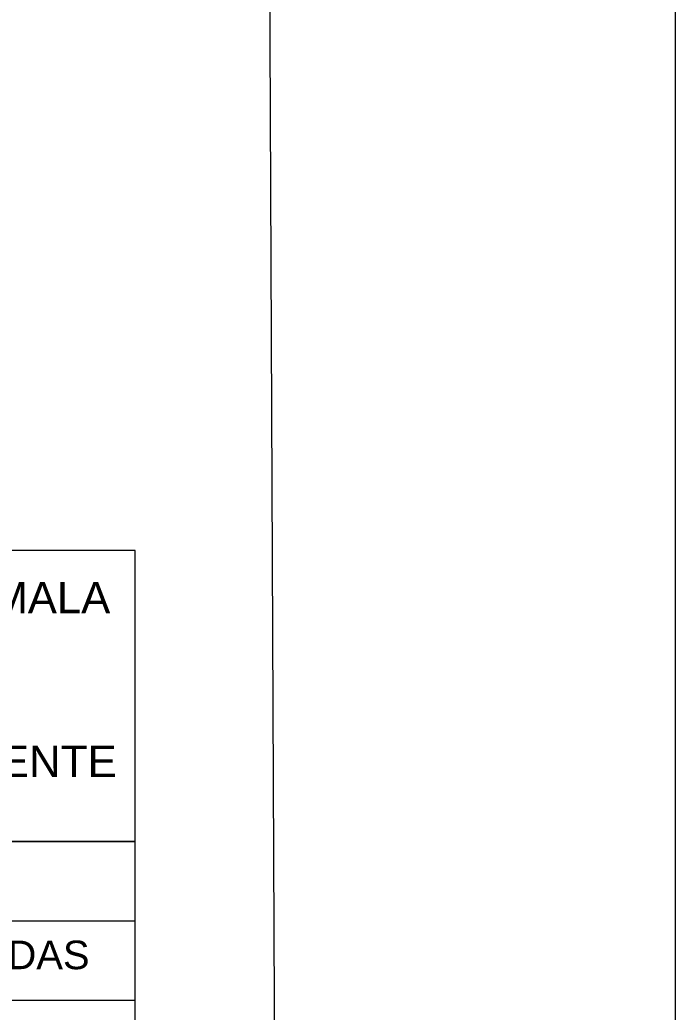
# Model space of a CAD drawing. Header units: millimetres. Extents: x -10 to 320, y -26 to 94.
# Drawn here: x 38.19 to 44.39, y -11.67 to -2.3 of the extents above; entities that cross this region are included whole.
import ezdxf

# ---------------------------------------------------------------- set-up
doc = ezdxf.new("R2010")
doc.units = ezdxf.units.MM
doc.header["$LTSCALE"] = 0.05
doc.layers.add('PDF_0', color=7, linetype='Continuous')
doc.layers.add('PDF_Text', color=7, linetype='Continuous')
doc.styles.add('PDF BaskOldFace', font='arial.ttf')

msp = doc.modelspace()

# ---------------------------------------------------------------- linework, layer by layer
at = {"lineweight": 13, "ltscale": 0.13}
for points in [[(-10.0589, 50.0826), (44.3873, 50.0826), (44.3873, -20.3057), (-10.0589, -20.3057)], [(-6.1563, 46.5064), (40.3359, 46.5064), (40.6186, -16.4876), (-5.8736, -16.4876)]]:
    msp.add_lwpolyline(points, close=True, dxfattribs=at)
at = {"layer": 'PDF_0', "lineweight": 18}
msp.add_lwpolyline([(39.2819, -8.3104), (39.2819, -7.3113), (27.2843, -7.3113), (27.2843, -14.9644), (39.2819, -14.9644)], close=True, dxfattribs=at)
for points in [[(28.0337, -10.0609), (39.2819, -10.0609), (27.2843, -10.0609)], [(27.2843, -10.8102), (39.2819, -10.8102)], [(27.2843, -11.5595), (39.2819, -11.5595)]]:
    msp.add_lwpolyline(points, dxfattribs=at)

# ---------------------------------------------------------------- texts
at = {"layer": 'PDF_Text', "attachment_point": 4, "style": 'PDF BaskOldFace'}
for s, insert, char_height in [('UNIVERSIDAD DE SAN CARLOS DE GUATEMALA', (29.4181, -7.7574), 0.295346), ('INGENIERIA ESTRUCTURAL Y SISMORRESITENTE ', (29.0555, -9.3046), 0.297071)]:
    msp.add_mtext(s, dxfattribs=dict(at, insert=insert, char_height=char_height))
at = {"layer": 'PDF_Text', "insert": (36.7963, -11.1335), "char_height": 0.27006, "width": 2.231396, "attachment_point": 4, "style": 'PDF BaskOldFace'}
msp.add_mtext('FACHADAS', dxfattribs=at)

doc.saveas('drawing.dxf')
